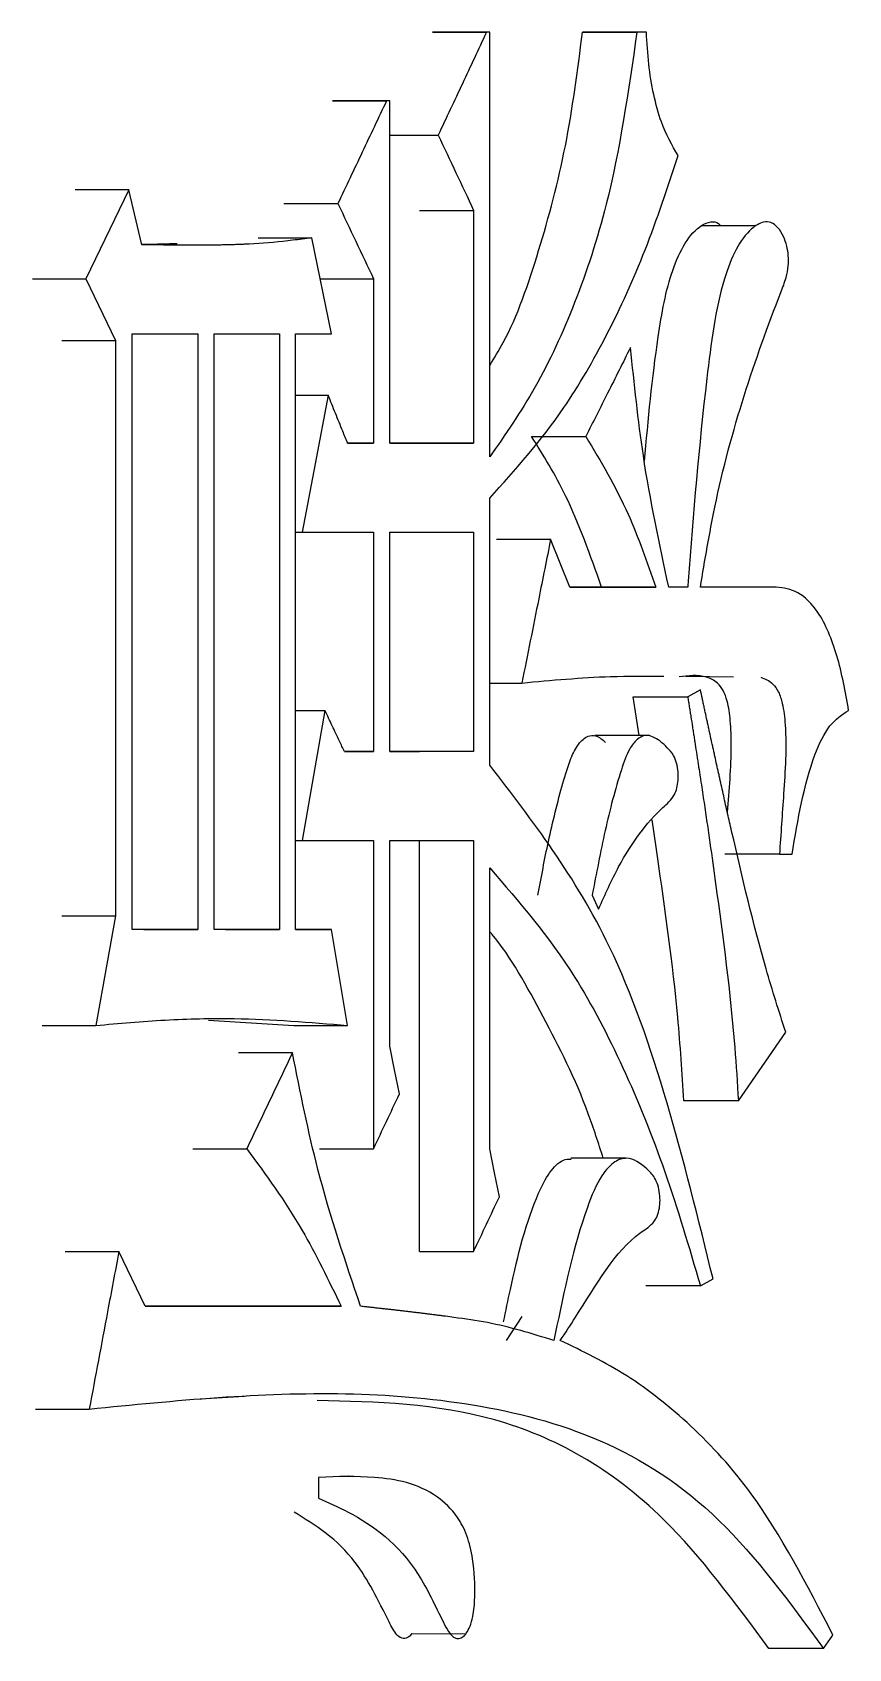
# Model space of a CAD drawing. Header units: millimetres. Extents: x 1953 to 4389, y 564 to 2287.
# Drawn here: x 3003.534 to 3004.823, y 823.885 to 826.438 of the extents above; entities that cross this region are included whole.
import ezdxf

# ---------------------------------------------------------------- set-up
doc = ezdxf.new("R2010")
doc.units = ezdxf.units.MM

msp = doc.modelspace()

# ---------------------------------------------------------------- linework, layer by layer
at = {"color": 7, "linetype": 'Continuous', "lineweight": 25}
for p, q in [((3004.1658, 826.4379), (3004.2513, 826.4379)), ((3004.1709, 826.4379), (3004.1658, 826.4379)), ((3004.2564, 826.4379), (3004.1709, 826.4379)), ((3004.2564, 826.4379), (3004.2513, 826.4379)), ((3004.2564, 825.7672), (3004.2564, 826.4379)), ((3004.5038, 826.4379), (3004.418, 826.4379)), ((3004.5038, 826.4379), (3004.4887, 826.4379)), ((3004.0082, 826.3297), (3004.0935, 826.3297)), ((3004.0133, 826.3297), (3004.0082, 826.3297)), ((3004.0986, 826.3297), (3004.0133, 826.3297)), ((3004.0986, 826.3297), (3004.0935, 826.3297)), ((3004.0986, 825.7888), (3004.0986, 826.3297)), ((3004.0986, 826.2756), (3004.1751, 826.2756)), ((3003.6866, 826.1891), (3003.6018, 826.1891)), ((3003.6866, 826.1891), (3003.619, 826.0485)), ((3003.7073, 826.1025), (3003.6866, 826.1891)), ((3003.9315, 826.1674), (3004.0167, 826.1674)), ((3004.1456, 826.1566), (3004.231, 826.1566)), ((3004.231, 826.1566), (3004.231, 825.7888)), ((3003.8906, 826.1134), (3003.9757, 826.1134)), ((3004.0065, 825.9619), (3003.9757, 826.1134)), ((3004.6768, 826.1323), (3004.5902, 826.1323)), ((3003.5344, 826.0485), (3003.619, 826.0485)), ((3003.619, 826.0485), (3003.6658, 825.9511)), ((3003.9889, 826.0485), (3004.073, 826.0485)), ((3004.073, 826.0485), (3004.073, 825.7888)), ((3003.6918, 825.0208), (3003.6918, 825.9619)), ((3003.6918, 825.9619), (3003.7954, 825.9619)), ((3003.7954, 825.9619), (3003.7954, 825.0208)), ((3003.8212, 825.0208), (3003.8212, 825.9619)), ((3003.8212, 825.9619), (3003.9243, 825.9619)), ((3003.9243, 825.9619), (3003.9243, 825.0208)), ((3003.95, 825.0208), (3003.95, 825.9619)), ((3003.95, 825.9619), (3004.0065, 825.9619)), ((3003.5811, 825.9511), (3003.6658, 825.9511)), ((3003.6658, 825.9511), (3003.6658, 825.0424)), ((3003.95, 825.8646), (3004.0014, 825.8646)), ((3004.073, 825.7888), (3004.0321, 825.7888)), ((3004.0321, 825.7888), (3004.073, 825.7888)), ((3004.231, 825.7888), (3004.0986, 825.7888)), ((3004.0986, 825.7888), (3004.1455, 825.7888)), ((3004.1455, 825.7888), (3004.231, 825.7888)), ((3004.2564, 825.2804), (3004.2564, 825.7023)), ((3003.95, 825.6482), (3003.9603, 825.6482)), ((3003.9603, 825.6482), (3004.073, 825.6482)), ((3004.073, 825.6482), (3004.073, 825.3021)), ((3004.0986, 825.3021), (3004.0986, 825.6482)), ((3004.0986, 825.6482), (3004.231, 825.6482)), ((3004.231, 825.6482), (3004.231, 825.3021)), ((3004.267, 825.6374), (3004.3526, 825.6374)), ((3004.3829, 825.5617), (3004.3526, 825.6374)), ((3004.5188, 825.5617), (3004.3829, 825.5617)), ((3004.3829, 825.5617), (3004.433, 825.5617)), ((3004.433, 825.5617), (3004.5188, 825.5617)), ((3004.569, 825.5617), (3004.5389, 825.5617)), ((3004.569, 825.5617), (3004.5389, 825.5617)), ((3004.7088, 825.5617), (3004.589, 825.5617)), ((3004.7088, 825.5617), (3004.6227, 825.5617)), ((3004.2564, 825.4102), (3004.3071, 825.4102)), ((3004.566, 825.4211), (3004.6412, 825.4201)), ((3004.589, 825.3994), (3004.569, 825.3886)), ((3004.4925, 825.3272), (3004.4831, 825.3886)), ((3004.4831, 825.3886), (3004.569, 825.3886)), ((3003.95, 825.367), (3003.9962, 825.367)), ((3004.5086, 825.3272), (3004.4223, 825.3273)), ((3004.073, 825.3021), (3004.027, 825.3021)), ((3004.027, 825.3021), (3004.073, 825.3021)), ((3004.231, 825.3021), (3004.0986, 825.3021)), ((3004.0986, 825.3021), (3004.1455, 825.3021)), ((3004.231, 825.3021), (3004.1455, 825.3021)), ((3003.95, 825.1614), (3003.9603, 825.1614)), ((3003.9603, 825.1614), (3004.073, 825.1614)), ((3004.073, 825.1614), (3004.073, 824.6747)), ((3004.0986, 825.1614), (3004.231, 825.1614)), ((3004.0986, 824.8369), (3004.0986, 825.1614)), ((3004.1455, 824.5124), (3004.1455, 825.1614)), ((3004.231, 825.1614), (3004.231, 824.5124)), ((3004.2564, 824.6747), (3004.2564, 825.1181)), ((3004.7138, 825.1398), (3004.6277, 825.1398)), ((3004.7138, 825.1398), (3004.7337, 825.1398)), ((3004.4182, 825.075), (3004.4283, 825.0533)), ((3003.5811, 825.0424), (3003.6658, 825.0424)), ((3003.6658, 825.0424), (3003.6346, 824.8694)), ((3003.7954, 825.0208), (3003.6918, 825.0208)), ((3003.7105, 825.0208), (3003.6918, 825.0208)), ((3003.7105, 825.0208), (3003.7954, 825.0208)), ((3003.9243, 825.0208), (3003.8212, 825.0208)), ((3003.8392, 825.0208), (3003.8212, 825.0208)), ((3003.8392, 825.0208), (3003.9243, 825.0208)), ((3004.0065, 825.0208), (3003.95, 825.0208)), ((3003.95, 825.0208), (3004.0065, 825.0208)), ((3004.0321, 824.8694), (3004.0065, 825.0208)), ((3003.5499, 824.8694), (3003.6346, 824.8694)), ((3003.8125, 824.8776), (3003.9469, 824.8694)), ((3003.9469, 824.8694), (3004.0321, 824.8694)), ((3004.649, 824.7504), (3004.7237, 824.8586)), ((3003.9449, 824.8261), (3003.8598, 824.8261)), ((3004.649, 824.7504), (3004.563, 824.7504)), ((3003.9878, 824.6747), (3004.073, 824.6747)), ((3004.4711, 824.6597), (3004.3847, 824.6597)), ((3003.5863, 824.5124), (3003.671, 824.5124)), ((3003.7125, 824.4259), (3003.671, 824.5124)), ((3004.589, 824.4583), (3004.609, 824.4691)), ((3004.0218, 824.4259), (3003.7125, 824.4259)), ((3003.7125, 824.4259), (3003.9366, 824.4259)), ((3003.9366, 824.4259), (3004.0218, 824.4259)), ((3004.3071, 824.4097), (3004.2821, 824.3718)), ((3003.8694, 824.2834), (3003.7995, 824.2792)), ((3003.5395, 824.2635), (3003.6242, 824.2635)), ((3003.9859, 824.1554), (3003.9859, 824.1229)), ((3004.034, 824.1573), (3004.0334, 824.1573)), ((3004.1334, 823.9088), (3004.2194, 823.9087)), ((3004.7834, 823.8851), (3004.6972, 823.8851))]:
    msp.add_line(p, q, dxfattribs=at)
at = {"color": 7, "linetype": 'Continuous', "lineweight": 25, "flags": 128}
for points in [[(3004.4029, 826.4379), (3004.4315, 826.4379), (3004.4601, 826.4379), (3004.4887, 826.4379)], [(3004.418, 826.4379), (3004.4128, 826.4379), (3004.4095, 826.4379), (3004.4062, 826.4379), (3004.4029, 826.4379)], [(3004.0014, 825.8646), (3003.9808, 825.7564), (3003.9603, 825.6482)], [(3003.9962, 825.367), (3003.9783, 825.2642), (3003.9603, 825.1614)], [(3004.1139, 824.7612), (3004.1062, 824.7991), (3004.0986, 824.8369)], [(3003.7878, 824.6746), (3003.8093, 824.6746), (3003.8307, 824.6746), (3003.8728, 824.6746)], [(3004.2716, 824.5989), (3004.264, 824.6368), (3004.2564, 824.6747)], [(3004.1455, 824.5124), (3004.1669, 824.5124), (3004.1883, 824.5124), (3004.2096, 824.5124), (3004.231, 824.5124)], [(3004.589, 824.4583), (3004.5536, 824.4583), (3004.5283, 824.4583), (3004.503, 824.4583)], [(3004.7834, 823.8851), (3004.7908, 823.8959), (3004.7982, 823.9066)]]:
    msp.add_lwpolyline(points, dxfattribs=at)
at = {"color": 7, "linetype": 'Continuous', "lineweight": 25}
for points, knots in [([(3004.2513, 826.4379), (3004.2387, 826.4108), (3004.2133, 826.3568), (3004.1878, 826.3027), (3004.1751, 826.2756)], [0, 0, 0, 0, 0.499999, 1, 1, 1, 1]), ([(3004.4887, 826.4379), (3004.4753, 826.345), (3004.4534, 826.193), (3004.3927, 826.0088), (3004.3305, 825.874), (3004.281, 825.8026), (3004.2564, 825.7672)], [0, 0, 0, 0, 0.347456, 0.568585, 0.785979, 1, 1, 1, 1]), ([(3004.2564, 825.9119), (3004.2637, 825.9236), (3004.2949, 825.9741), (3004.3355, 826.0927), (3004.3794, 826.2567), (3004.395, 826.3772), (3004.4029, 826.4379)], [0, 0, 0, 0, 0.089873, 0.388521, 0.692316, 1, 1, 1, 1]), ([(3004.554, 826.2432), (3004.5443, 826.2597), (3004.5283, 826.2873), (3004.5146, 826.3397), (3004.5066, 826.3875), (3004.5047, 826.421), (3004.5038, 826.4379)], [0, 0, 0, 0, 0.330678, 0.55099, 0.77457, 1, 1, 1, 1]), ([(3004.0935, 826.3297), (3004.0807, 826.3027), (3004.0552, 826.2486), (3004.0295, 826.1945), (3004.0167, 826.1674)], [0, 0, 0, 0, 0.499999, 1, 1, 1, 1]), ([(3004.1751, 826.2756), (3004.1844, 826.2558), (3004.2031, 826.2161), (3004.2217, 826.1765), (3004.231, 826.1566)], [0, 0, 0, 0, 0.5, 1, 1, 1, 1]), ([(3004.2564, 825.7023), (3004.2966, 825.7469), (3004.3631, 825.8207), (3004.4429, 825.9592), (3004.504, 826.0924), (3004.5372, 826.1927), (3004.554, 826.2432)], [0, 0, 0, 0, 0.3338091, 0.553089, 0.7752188, 1, 1, 1, 1]), ([(3004.0167, 826.1674), (3004.0261, 826.1476), (3004.0449, 826.108), (3004.0637, 826.0683), (3004.073, 826.0485)], [0, 0, 0, 0, 0.4999996, 1, 1, 1, 1]), ([(3004.5006, 825.7604), (3004.5067, 825.8262), (3004.5162, 825.9293), (3004.5377, 826.0489), (3004.5639, 826.1072), (3004.5859, 826.1319), (3004.6044, 826.1392), (3004.6153, 826.1387), (3004.62, 826.1335), (3004.6212, 826.1323)], [0, 0, 0, 0, 0.408456, 0.640664, 0.758053, 0.875774, 0.935445, 0.984313, 1, 1, 1, 1]), ([(3004.589, 825.5617), (3004.5961, 825.6042), (3004.6243, 825.7724), (3004.6779, 825.9301), (3004.724, 826.0475), (3004.7281, 826.0677), (3004.7282, 826.0851), (3004.7255, 826.1013), (3004.72, 826.1169), (3004.7115, 826.1306), (3004.7005, 826.1386), (3004.6859, 826.1388), (3004.6663, 826.1267), (3004.644, 826.0972), (3004.6151, 826.02), (3004.5916, 825.8388), (3004.5771, 825.6753), (3004.5692, 825.5648), (3004.569, 825.5617)], [0, 0, 0, 0, 0.099165, 0.391823, 0.413047, 0.4272, 0.439104, 0.450968, 0.464473, 0.480605, 0.498238, 0.5147, 0.543399, 0.586336, 0.629267, 0.752496, 0.993107, 1, 1, 1, 1]), ([(3003.9757, 826.1134), (3003.9656, 826.112), (3003.9503, 826.11), (3003.9147, 826.1059), (3003.8867, 826.1039), (3003.8612, 826.1028), (3003.8535, 826.1025), (3003.8458, 826.1023), (3003.8382, 826.1021), (3003.8305, 826.1019), (3003.8228, 826.1018), (3003.8151, 826.1017), (3003.8049, 826.1016), (3003.7947, 826.1016), (3003.7844, 826.1016), (3003.7767, 826.1016), (3003.7703, 826.1016), (3003.7652, 826.1017), (3003.7601, 826.1017), (3003.7549, 826.1018), (3003.7498, 826.1019), (3003.7459, 826.1019), (3003.7421, 826.102), (3003.7382, 826.102), (3003.7344, 826.1021), (3003.7305, 826.1021), (3003.7267, 826.1022), (3003.7228, 826.1023), (3003.719, 826.1023), (3003.7138, 826.1024), (3003.7099, 826.1025), (3003.7073, 826.1025)], [0, 0, 0, 0, 0.114246, 0.171369, 0.39989, 0.428452, 0.457013, 0.485575, 0.514136, 0.542697, 0.571259, 0.59982, 0.628382, 0.685505, 0.714066, 0.742627, 0.771189, 0.785469, 0.79975, 0.828312, 0.842592, 0.856873, 0.871154, 0.885434, 0.899715, 0.913996, 0.928276, 0.942557, 0.956838, 0.971119, 1, 1, 1, 1]), ([(3003.763, 826.1041), (3003.7466, 826.1036), (3003.7283, 826.1029), (3003.7092, 826.1028), (3003.7073, 826.1028)], [0, 0, 0, 0, 0.900372, 1, 1, 1, 1]), ([(3004.4787, 825.9403), (3004.4726, 825.9282), (3004.4606, 825.9041), (3004.4371, 825.8573), (3004.4196, 825.8224), (3004.4082, 825.7997)], [0, 0, 0, 0, 0.25711, 0.51422, 1, 1, 1, 1]), ([(3004.5389, 825.5617), (3004.5242, 825.6301), (3004.498, 825.7527), (3004.4846, 825.8828), (3004.4787, 825.9403)], [0, 0, 0, 0, 0.5585499, 1, 1, 1, 1]), ([(3004.0321, 825.7888), (3004.0295, 825.7952), (3004.0231, 825.8109), (3004.0129, 825.8362), (3004.0052, 825.8551), (3004.0014, 825.8646)], [0, 0, 0, 0, 0.250001, 0.625, 1, 1, 1, 1]), ([(3004.3225, 825.7996), (3004.3297, 825.7996), (3004.3441, 825.7996), (3004.3727, 825.7996), (3004.394, 825.7996), (3004.4082, 825.7996)], [0, 0, 0, 0, 0.2525093, 0.5050093, 1, 1, 1, 1]), ([(3004.433, 825.5617), (3004.4152, 825.612), (3004.3838, 825.7009), (3004.3411, 825.7697), (3004.3225, 825.7996)], [0, 0, 0, 0, 0.56494, 1, 1, 1, 1]), ([(3004.4082, 825.7996), (3004.4315, 825.7605), (3004.4736, 825.6901), (3004.5049, 825.6012), (3004.5188, 825.5617)], [0, 0, 0, 0, 0.5551112, 1, 1, 1, 1]), ([(3004.3526, 825.6374), (3004.3464, 825.606), (3004.3356, 825.5525), (3004.3204, 825.4767), (3004.3116, 825.4324), (3004.3071, 825.4102)], [0, 0, 0, 0, 0.414509, 0.7072526, 1, 1, 1, 1]), ([(3004.823, 825.367), (3004.8177, 825.3965), (3004.8072, 825.4547), (3004.779, 825.5215), (3004.7437, 825.5571), (3004.7204, 825.5602), (3004.7088, 825.5617)], [0, 0, 0, 0, 0.291567, 0.574035, 0.788626, 1, 1, 1, 1]), ([(3004.6316, 825.2061), (3004.6346, 825.2412), (3004.6387, 825.2893), (3004.637, 825.3486), (3004.6328, 825.3788), (3004.6253, 825.3992), (3004.6141, 825.4132), (3004.5904, 825.4242), (3004.5698, 825.4218), (3004.5552, 825.4201)], [0, 0, 0, 0, 0.312499, 0.427886, 0.522756, 0.584075, 0.645392, 0.74882, 1, 1, 1, 1]), ([(3004.3071, 825.4102), (3004.3539, 825.4146), (3004.4288, 825.4216), (3004.5033, 825.4211), (3004.5313, 825.4209)], [0, 0, 0, 0, 0.623723, 1, 1, 1, 1]), ([(3004.7237, 824.8586), (3004.7131, 824.8917), (3004.6806, 824.9932), (3004.6532, 825.1121), (3004.633, 825.1995), (3004.6288, 825.218), (3004.6247, 825.2365), (3004.621, 825.2528), (3004.618, 825.2667), (3004.6164, 825.2737), (3004.6144, 825.283), (3004.6123, 825.2923), (3004.6103, 825.3016), (3004.6088, 825.3085), (3004.6067, 825.3178), (3004.6047, 825.3272), (3004.6027, 825.3365), (3004.6011, 825.3435), (3004.5991, 825.3528), (3004.5971, 825.3621), (3004.5951, 825.3714), (3004.5936, 825.3784), (3004.5915, 825.3877), (3004.59, 825.3948), (3004.589, 825.3994)], [0, 0, 0, 0, 0.194919, 0.596792, 0.647185, 0.672381, 0.697577, 0.74797, 0.760568, 0.773166, 0.785764, 0.81096, 0.823558, 0.836156, 0.848754, 0.873951, 0.886549, 0.899147, 0.911745, 0.936941, 0.949539, 0.962137, 0.974736, 1, 1, 1, 1]), ([(3004.6843, 825.4195), (3004.6908, 825.417), (3004.701, 825.4131), (3004.7127, 825.3969), (3004.7199, 825.3745), (3004.7261, 825.3198), (3004.7206, 825.2393), (3004.716, 825.1716), (3004.7138, 825.1398)], [0, 0, 0, 0, 0.12079, 0.187477, 0.254407, 0.362664, 0.701018, 1, 1, 1, 1]), ([(3004.569, 825.3886), (3004.5694, 825.386), (3004.5702, 825.3807), (3004.5715, 825.3727), (3004.5727, 825.3648), (3004.5744, 825.3542), (3004.576, 825.3436), (3004.5777, 825.333), (3004.5789, 825.3251), (3004.5805, 825.3145), (3004.5822, 825.3039), (3004.5838, 825.2933), (3004.585, 825.2853), (3004.5866, 825.2747), (3004.5883, 825.2641), (3004.5903, 825.2508), (3004.5923, 825.2376), (3004.5947, 825.2216), (3004.5978, 825.2004), (3004.6009, 825.1791), (3004.6063, 825.1418), (3004.6218, 825.0296), (3004.6399, 824.8946), (3004.6472, 824.7785), (3004.649, 824.7504)], [0, 0, 0, 0, 0.012619, 0.025237, 0.037856, 0.050474, 0.075711, 0.08833, 0.100948, 0.113567, 0.138804, 0.151422, 0.164041, 0.176659, 0.201896, 0.214515, 0.239752, 0.264989, 0.290226, 0.3407, 0.365937, 0.466887, 0.870929, 1, 1, 1, 1]), ([(3004.027, 825.3021), (3004.0244, 825.3075), (3004.018, 825.321), (3004.0078, 825.3426), (3004.0001, 825.3589), (3003.9962, 825.367)], [0, 0, 0, 0, 0.250001, 0.625, 1, 1, 1, 1]), ([(3004.7337, 825.1398), (3004.743, 825.1949), (3004.7559, 825.2709), (3004.7918, 825.3467), (3004.8127, 825.3603), (3004.823, 825.367)], [0, 0, 0, 0, 0.572071, 0.789697, 1, 1, 1, 1]), ([(3004.3325, 825.0749), (3004.3378, 825.1034), (3004.349, 825.164), (3004.3669, 825.2359), (3004.3825, 825.2881), (3004.3958, 825.3151), (3004.4099, 825.3271), (3004.4253, 825.3286), (3004.4342, 825.3209), (3004.4394, 825.3163)], [0, 0, 0, 0, 0.2520478, 0.5373072, 0.6651254, 0.7544799, 0.8445199, 0.9076679, 1, 1, 1, 1]), ([(3004.4283, 825.0533), (3004.4385, 825.0762), (3004.458, 825.1199), (3004.4925, 825.1736), (3004.5227, 825.2086), (3004.5449, 825.2263), (3004.5522, 825.2441), (3004.5541, 825.2565), (3004.554, 825.2702), (3004.5518, 825.2841), (3004.546, 825.2983), (3004.5329, 825.3124), (3004.5178, 825.3251), (3004.5009, 825.329), (3004.4882, 825.3213), (3004.4747, 825.3041), (3004.4575, 825.2548), (3004.4376, 825.1775), (3004.4247, 825.1093), (3004.4182, 825.075)], [0, 0, 0, 0, 0.117411, 0.224515, 0.331514, 0.385099, 0.401502, 0.417942, 0.434593, 0.453955, 0.473463, 0.503457, 0.565825, 0.597867, 0.629903, 0.663788, 0.718191, 0.858064, 1, 1, 1, 1]), ([(3004.609, 824.4691), (3004.5626, 824.6576), (3004.4811, 824.9891), (3004.3241, 825.1926), (3004.2564, 825.2804)], [0, 0, 0, 0, 0.568507, 1, 1, 1, 1]), ([(3004.563, 824.7504), (3004.5601, 824.7944), (3004.5515, 824.9251), (3004.5307, 825.0718), (3004.5154, 825.1749), (3004.5126, 825.1941)], [0, 0, 0, 0, 0.292158, 0.868127, 1, 1, 1, 1]), ([(3004.2564, 825.1181), (3004.3028, 825.0646), (3004.3798, 824.9757), (3004.4687, 824.8042), (3004.5352, 824.6405), (3004.571, 824.5193), (3004.589, 824.4583)], [0, 0, 0, 0, 0.333002, 0.552476, 0.774971, 1, 1, 1, 1]), ([(3004.4356, 824.6597), (3004.428, 824.6835), (3004.4017, 824.7659), (3004.3415, 824.8831), (3004.2888, 824.9798), (3004.2576, 825.0163), (3004.2564, 825.0176)], [0, 0, 0, 0, 0.167036, 0.578659, 0.984572, 1, 1, 1, 1]), ([(3003.6346, 824.8694), (3003.6711, 824.8726), (3003.744, 824.8791), (3003.8768, 824.8822), (3003.9725, 824.8743), (3004.0321, 824.8694)], [0, 0, 0, 0, 0.273666, 0.547375, 1, 1, 1, 1]), ([(3003.9449, 824.8261), (3003.9329, 824.8009), (3003.9089, 824.7504), (3003.8848, 824.6999), (3003.8728, 824.6746)], [0, 0, 0, 0, 0.500003, 1, 1, 1, 1]), ([(3004.0526, 824.4259), (3004.0286, 824.4965), (3003.9856, 824.623), (3003.9574, 824.7638), (3003.9449, 824.8261)], [0, 0, 0, 0, 0.5578888, 1, 1, 1, 1]), ([(3004.073, 824.6747), (3004.0798, 824.6891), (3004.0935, 824.7179), (3004.1071, 824.7468), (3004.1139, 824.7612)], [0, 0, 0, 0, 0.499999, 1, 1, 1, 1]), ([(3003.8728, 824.6746), (3003.9029, 824.6337), (3003.957, 824.56), (3004.0019, 824.4671), (3004.0218, 824.4259)], [0, 0, 0, 0, 0.556386, 1, 1, 1, 1]), ([(3004.2782, 824.4013), (3004.2818, 824.4183), (3004.2965, 824.4894), (3004.3176, 824.5747), (3004.3501, 824.6382), (3004.3686, 824.6576), (3004.3807, 824.6582), (3004.3848, 824.6584)], [0, 0, 0, 0, 0.1589925, 0.6632615, 0.7969898, 0.9318224, 1, 1, 1, 1]), ([(3004.3678, 824.3718), (3004.3758, 824.3839), (3004.4161, 824.4447), (3004.4608, 824.5241), (3004.5097, 824.5516), (3004.5199, 824.5649), (3004.5239, 824.5768), (3004.5255, 824.5902), (3004.525, 824.6042), (3004.522, 824.6179), (3004.5153, 824.6322), (3004.499, 824.649), (3004.4774, 824.6632), (3004.4521, 824.6553), (3004.4295, 824.6299), (3004.3928, 824.542), (3004.3735, 824.4476), (3004.3584, 824.3754), (3004.3577, 824.3718)], [0, 0, 0, 0, 0.066061, 0.330698, 0.377872, 0.393648, 0.409584, 0.423627, 0.439084, 0.455682, 0.472085, 0.502894, 0.574478, 0.61493, 0.665656, 0.740076, 0.987057, 1, 1, 1, 1]), ([(3004.231, 824.5124), (3004.2378, 824.5268), (3004.2513, 824.5557), (3004.2649, 824.5845), (3004.2716, 824.5989)], [0, 0, 0, 0, 0.499999, 1, 1, 1, 1]), ([(3003.671, 824.5124), (3003.665, 824.4807), (3003.6542, 824.4233), (3003.6386, 824.3404), (3003.629, 824.2892), (3003.6242, 824.2636)], [0, 0, 0, 0, 0.382595, 0.691297, 1, 1, 1, 1]), ([(3004.3577, 824.3718), (3004.3228, 824.3825), (3004.2706, 824.3987), (3004.2132, 824.4063), (3004.1889, 824.4097), (3004.1801, 824.4109), (3004.1735, 824.4117), (3004.1669, 824.4126), (3004.1602, 824.4134), (3004.1547, 824.4141), (3004.1492, 824.4148), (3004.1447, 824.4154), (3004.1403, 824.4159), (3004.1359, 824.4164), (3004.1315, 824.417), (3004.1259, 824.4176), (3004.1215, 824.4181), (3004.116, 824.4188), (3004.1115, 824.4193), (3004.1071, 824.4198), (3004.1027, 824.4203), (3004.0982, 824.4208), (3004.0927, 824.4214), (3004.0882, 824.4219), (3004.0827, 824.4225), (3004.0783, 824.423), (3004.0727, 824.4236), (3004.0683, 824.4241), (3004.0638, 824.4246), (3004.059, 824.4252), (3004.0552, 824.4256), (3004.0526, 824.4259)], [0, 0, 0, 0, 0.346641, 0.519778, 0.56306, 0.584702, 0.606343, 0.627984, 0.649625, 0.671267, 0.682087, 0.703729, 0.714549, 0.72537, 0.747011, 0.757832, 0.779473, 0.790294, 0.811935, 0.822756, 0.833576, 0.855218, 0.866038, 0.887679, 0.8985, 0.920141, 0.930962, 0.952603, 0.963424, 0.974244, 1, 1, 1, 1]), ([(3004.7982, 823.9066), (3004.7572, 823.9859), (3004.6901, 824.1156), (3004.5753, 824.24), (3004.4739, 824.3205), (3004.4031, 824.3547), (3004.3678, 824.3718)], [0, 0, 0, 0, 0.345608, 0.56562, 0.783503, 1, 1, 1, 1]), ([(3003.6242, 824.2635), (3003.6921, 824.2703), (3003.8957, 824.2906), (3004.2306, 824.2931), (3004.5676, 824.1796), (3004.73, 823.9581), (3004.7834, 823.8852)], [0, 0, 0, 0, 0.1662225, 0.4984072, 0.8349853, 1, 1, 1, 1]), ([(3004.6972, 823.8852), (3004.6434, 823.9582), (3004.5136, 824.1344), (3004.2665, 824.27), (3004.078, 824.2748), (3003.984, 824.2772)], [0, 0, 0, 0, 0.261969, 0.631985, 1, 1, 1, 1]), ([(3003.9859, 824.1229), (3004.0016, 824.1159), (3004.0567, 824.0912), (3004.1306, 824.0384), (3004.1728, 823.9472), (3004.1906, 823.9125), (3004.1984, 823.9031), (3004.2061, 823.9004), (3004.2132, 823.9027), (3004.2199, 823.9093), (3004.2259, 823.9204), (3004.2311, 823.9395), (3004.234, 823.9761), (3004.2316, 824.0208), (3004.2214, 824.065), (3004.2023, 824.1003), (3004.1545, 824.1446), (3004.0787, 824.1581), (3004.0158, 824.1572), (3003.9862, 824.1554), (3003.9859, 824.1554)], [0, 0, 0, 0, 0.0801741, 0.2833022, 0.3768882, 0.3951622, 0.4106034, 0.4221834, 0.4337475, 0.4459485, 0.4596218, 0.4747566, 0.5015385, 0.5546435, 0.5898789, 0.6251459, 0.6851674, 0.8527528, 0.9985461, 1, 1, 1, 1]), ([(3004.1333, 823.909), (3004.1331, 823.9086), (3004.1306, 823.9044), (3004.1246, 823.9011), (3004.1167, 823.901), (3004.1068, 823.9091), (3004.0844, 823.9536), (3004.0392, 824.0443), (3003.9817, 824.0797), (3003.9477, 824.1007)], [0, 0, 0, 0, 0.004285, 0.044915, 0.081169, 0.11319, 0.188589, 0.519994, 1, 1, 1, 1])]:
    msp.add_open_spline(points, degree=3, knots=knots, dxfattribs=at)

doc.saveas('drawing.dxf')
